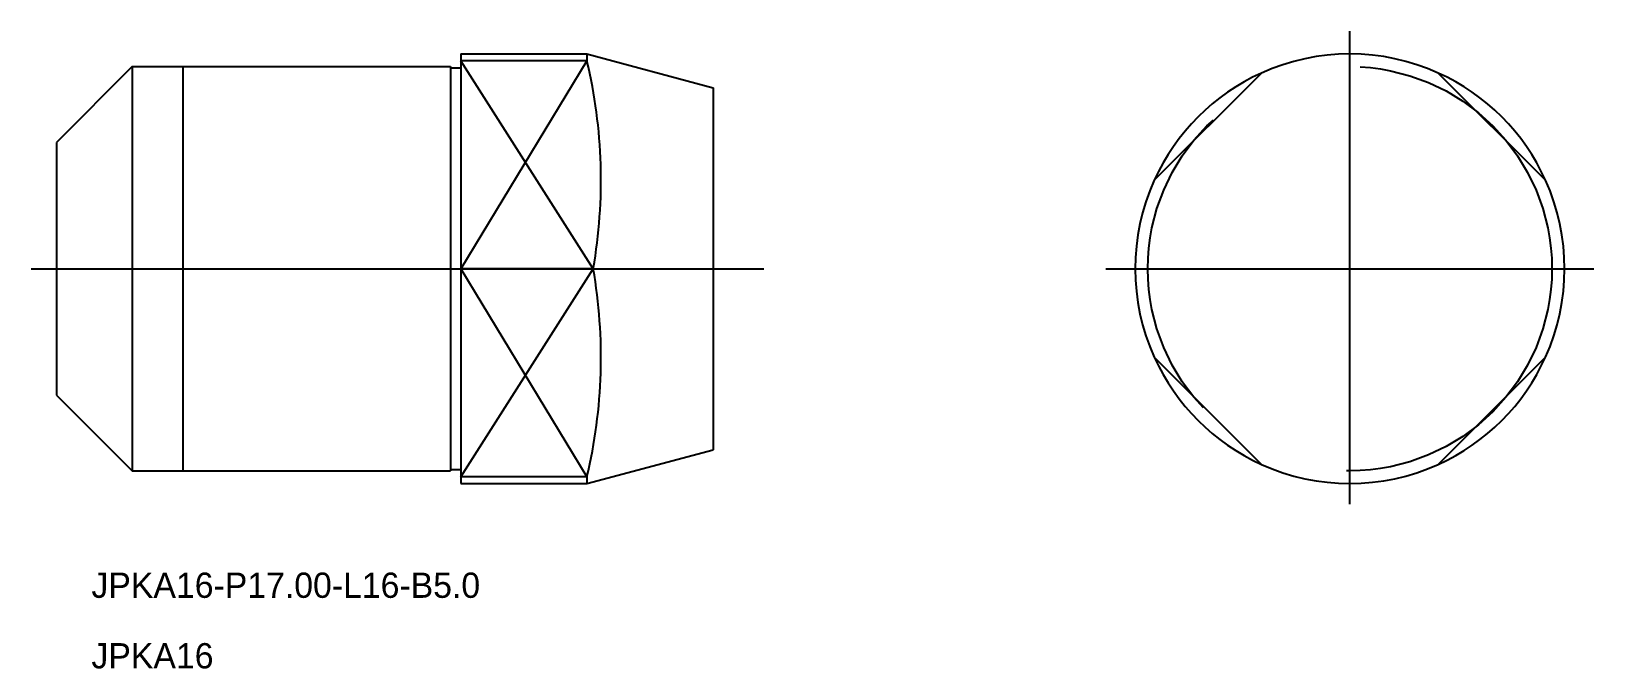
# Model space of a CAD drawing. Extents: x 566 to 627.9, y 576.8 to 602.1.
import ezdxf

# ---------------------------------------------------------------- set-up
doc = ezdxf.new("R2010")
doc.units = 0
for name, pattern in [('CENTER', [50.8, 31.75, -6.35, 6.35, -6.35]), ('DASHED', [19.05, 12.7, -6.35]), ('PHANTOM', [63.5, 31.75, -6.35, 6.35, -6.35, 6.35, -6.35])]:
    doc.linetypes.add(name, pattern=pattern)
doc.layers.get('0').update_dxf_attribs({"linetype": 'CONTINUOUS'})
doc.layers.add('CENTER', color=1, linetype='CENTER')

msp = doc.modelspace()

# ---------------------------------------------------------------- linework, layer by layer
at = {"color": 7, "linetype": 'CONTINUOUS'}
for p, q in [((570.025, 600.666), (567.025, 597.666)), ((570.025, 600.666), (582.625, 600.666)), ((570.025, 600.666), (570.025, 584.666)), ((582.625, 600.666), (582.625, 584.666)), ((583.025, 601.166), (583.025, 584.166)), ((583.025, 601.166), (588.025, 601.166)), ((588.025, 600.898), (583.025, 600.898)), ((588.025, 601.166), (588.025, 600.898)), ((588.025, 601.166), (593.025, 599.826)), ((582.625, 600.616), (583.025, 600.616)), ((610.481, 596.166), (614.727, 600.412)), ((621.727, 600.412), (625.973, 596.166)), ((593.025, 599.826), (593.025, 585.505)), ((567.025, 597.666), (567.025, 587.666)), ((588.275, 592.666), (583.025, 592.666)), ((614.727, 584.92), (610.481, 589.166)), ((625.973, 589.166), (621.727, 584.92)), ((567.025, 587.666), (570.025, 584.666)), ((588.025, 584.166), (593.025, 585.505)), ((570.025, 584.666), (582.625, 584.666)), ((582.625, 584.716), (583.025, 584.716)), ((588.025, 584.434), (583.025, 584.434)), ((583.025, 584.166), (588.025, 584.166)), ((588.025, 584.434), (588.025, 584.166))]:
    msp.add_line(p, q, dxfattribs=at)
at = {"color": 3, "linetype": 'CONTINUOUS'}
for p, q in [((572.025, 600.666), (572.025, 584.666)), ((588.025, 600.898), (583.025, 592.666)), ((588.275, 592.666), (583.025, 600.898)), ((583.025, 592.666), (588.025, 584.434)), ((583.025, 584.434), (588.275, 592.666))]:
    msp.add_line(p, q, dxfattribs=at)
at = {"color": 3, "linetype": 'DASHED'}
msp.add_circle((618.227, 592.666), 8, dxfattribs=at)
at = {"color": 7, "linetype": 'CONTINUOUS'}
for centre, radius, start, end in [((568.19, 596.176), 20.389, 350.08772, 13.39126), ((618.227, 592.666), 8.5, 65.68426, 114.31574), ((618.227, 592.666), 8.5, 155.68426, 204.31574), ((618.227, 592.666), 8.5, 335.68426, 24.31574), ((568.19, 589.156), 20.389, 346.60874, 9.91228), ((618.227, 592.666), 8.5, 245.68426, 294.31574)]:
    msp.add_arc(centre, radius, start, end, dxfattribs=at)
at = {"color": 3, "linetype": 'PHANTOM'}
for start, end in [(114.31574, 155.68426), (24.31574, 65.68426), (204.31574, 245.68426), (294.31574, 335.68426)]:
    msp.add_arc((618.227, 592.666), 8.5, start, end, dxfattribs=at)
at = {"layer": 'CENTER', "color": 1, "linetype": 'CONTINUOUS'}
for p, q in [((618.227, 583.343), (618.227, 602.064)), ((608.572, 592.666), (627.881, 592.666))]:
    msp.add_line(p, q, dxfattribs=at)
at = {"layer": 'CENTER', "color": 1, "linetype": 'CENTER'}
msp.add_line((566.025, 592.666), (595.025, 592.666), dxfattribs=at)

# ---------------------------------------------------------------- texts
at = {"color": 7, "linetype": 'CONTINUOUS'}
for s, p in [('JPKA16-P17.00-L16-B5.0', (568.409, 579.641)), ('JPKA16', (568.409, 576.849))]:
    msp.add_text(s, height=1, dxfattribs=at).set_placement(p)

doc.saveas('drawing.dxf')
